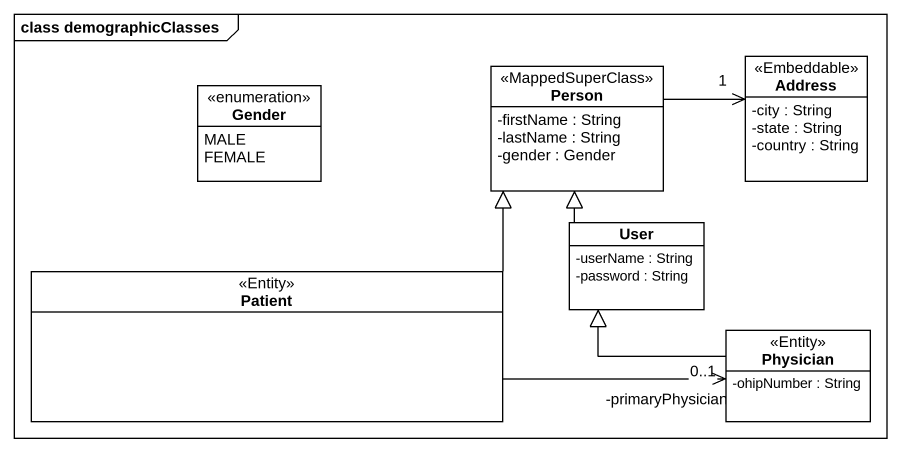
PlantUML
@startuml
mainframe class demographicClasses
hide circle
hide empty members
skinparam classAttributeIconSize 0
class Address <<Embeddable>> {
  -city : String
  -state : String
  -country : String
}
enum Gender {
  MALE
  FEMALE
}
class "Person" as Person_ <<MappedSuperClass>> {
  -firstName : String
  -lastName : String
  -gender : Gender
}
class User {
  -userName : String
  -password : String
}
class Patient <<Entity>>
class Physician <<Entity>> {
  -ohipNumber : String
}
Person_ -right-> "1" Address
User -up-|> Person_
Patient -up-|> Person_
Patient -right-> "-primaryPhysician\n0..1" Physician
Physician -up-|> User
@enduml
